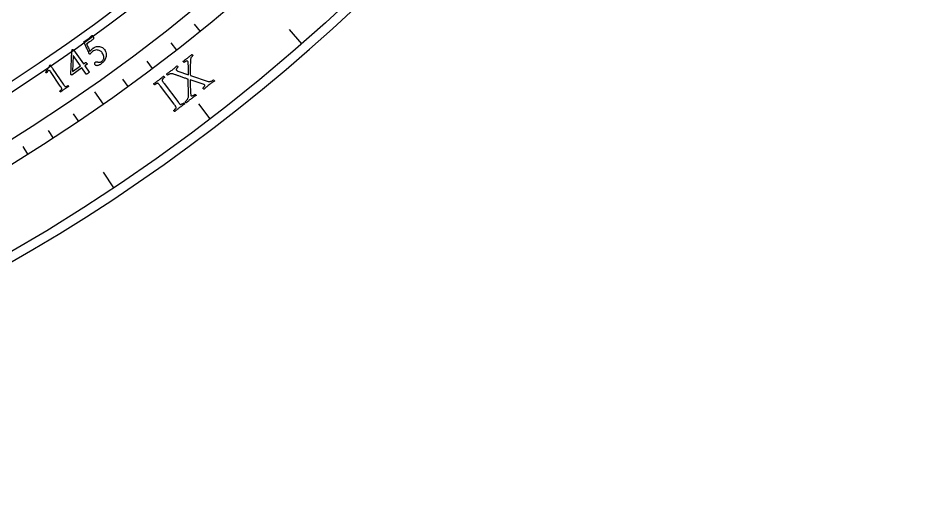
# Model space of a CAD drawing. Header units: millimetres. Extents: x -60 to 60, y -60 to 76.
# Drawn here: x 30.01 to 60, y -60 to -44.04 of the extents above; entities that cross this region are included whole.
import ezdxf

# ---------------------------------------------------------------- set-up
doc = ezdxf.new("R2010")
doc.units = ezdxf.units.MM
for name, color, linetype in [('CUT_INNER', 6, 'Continuous'), ('CUT_OUTER', 1, 'Continuous'), ('ENGRAVE', 7, 'Continuous'), ('ENGRAVE_FINE', 8, 'Continuous'), ('TEXT', 5, 'Continuous')]:
    doc.layers.add(name, color=color, linetype=linetype)

msp = doc.modelspace()

# ---------------------------------------------------------------- linework, layer by layer
at = {"layer": 'CUT_INNER'}
msp.add_arc((0.0002, -0.0002), 54.8999, 92.29679, 23.90649, dxfattribs=at)
at = {"layer": 'CUT_OUTER'}
msp.add_arc((0, -0.0001), 59.9999, 176.771323, 2.429054, dxfattribs=at)
at = {"layer": 'ENGRAVE'}
msp.add_lwpolyline([(32.8233, -46.8765), (32.5337, -46.4629)], dxfattribs=at)
for radius in [59.694, 57.2256, 57.2256, 56.5187, 55.206]:
    msp.add_circle((0, 0), radius, dxfattribs=at)
at = {"layer": 'ENGRAVE_FINE'}
for points in [[(36.0132, -44.4726), (35.8226, -44.2372)], [(39.359, -44.8803), (38.9521, -44.4164)], [(35.2316, -45.0944), (35.0451, -44.8557)], [(34.4392, -45.7024), (34.2569, -45.4605)], [(33.6364, -46.2965), (33.4583, -46.0514)], [(36.3394, -47.3584), (35.9637, -46.8689)], [(32.0001, -47.4422), (31.8307, -47.191)], [(31.1673, -47.9934), (31.0023, -47.7394)], [(30.3249, -48.5301), (30.1644, -48.2732)], [(33.1642, -49.6337), (32.8214, -49.1206)]]:
    msp.add_lwpolyline(points, dxfattribs=at)
at = {"layer": 'TEXT'}
for points in [[(32.4812, -45.0219), (32.5159, -44.9998), (32.5508, -44.9835), (32.586, -44.9729), (32.6213, -44.968), (32.6561, -44.9681), (32.6897, -44.9722), (32.7219, -44.9802), (32.7529, -44.9923), (32.7817, -45.0078), (32.8076, -45.026), (32.8304, -45.047), (32.8502, -45.0707), (32.8699, -45.1011), (32.8853, -45.1324), (32.8965, -45.1646), (32.9034, -45.1978), (32.9064, -45.2313), (32.906, -45.2645), (32.9022, -45.2974), (32.895, -45.3302), (32.8847, -45.3622), (32.8716, -45.3931), (32.8557, -45.4229), (32.837, -45.4516), (32.816, -45.4788), (32.7931, -45.5039), (32.7682, -45.5269), (32.7414, -45.5479), (32.7289, -45.5563), (32.7144, -45.5648), (32.6978, -45.5736), (32.6792, -45.5825), (32.6597, -45.5908), (32.6403, -45.5975), (32.621, -45.6026), (32.6018, -45.6061), (32.5974, -45.6056), (32.5915, -45.6044), (32.5841, -45.6024), (32.5753, -45.5996), (32.5663, -45.5959), (32.5583, -45.5912), (32.5515, -45.5855), (32.5458, -45.5788), (32.5381, -45.5661), (32.5332, -45.5532), (32.5311, -45.5402), (32.5316, -45.527), (32.5346, -45.5146), (32.5394, -45.5037), (32.5462, -45.4945), (32.5549, -45.4868), (32.5671, -45.4798), (32.5798, -45.476), (32.5928, -45.4755), (32.6062, -45.4782), (32.6197, -45.4823), (32.6329, -45.4857), (32.6458, -45.4886), (32.6583, -45.4909), (32.6728, -45.4923), (32.6871, -45.4919), (32.7014, -45.4895), (32.7156, -45.4853), (32.7294, -45.4798), (32.7425, -45.4735), (32.755, -45.4664), (32.7668, -45.4585), (32.7817, -45.4461), (32.7952, -45.4314), (32.8071, -45.4145), (32.8175, -45.3954), (32.8255, -45.3742), (32.8301, -45.3511), (32.8314, -45.3261), (32.8294, -45.2991), (32.8231, -45.2705), (32.8116, -45.2404), (32.795, -45.209), (32.7732, -45.1761), (32.7584, -45.1582), (32.741, -45.1416), (32.7211, -45.1263), (32.6986, -45.1123), (32.6739, -45.1007), (32.6475, -45.0926), (32.6195, -45.0879), (32.5898, -45.0868), (32.5589, -45.0904), (32.527, -45.1), (32.4943, -45.1155), (32.4606, -45.1371), (32.4504, -45.1449), (32.4391, -45.1546), (32.4266, -45.1661), (32.413, -45.1795), (32.3999, -45.1931), (32.3893, -45.2054), (32.3811, -45.2162), (32.3752, -45.2257), (32.3732, -45.2266), (32.3708, -45.2268), (32.368, -45.2262), (32.3648, -45.225), (32.3615, -45.2232), (32.3585, -45.221), (32.3559, -45.2185), (32.3536, -45.2157), (32.3365, -45.1778), (32.3194, -45.14), (32.3022, -45.1022), (32.2851, -45.0644), (32.2683, -45.0272), (32.252, -44.9914), (32.2363, -44.9568), (32.2212, -44.9235), (32.2069, -44.8924), (32.1939, -44.8645), (32.1821, -44.8396), (32.1715, -44.8179), (32.3425, -44.6946), (32.3543, -44.6859), (32.3661, -44.6767), (32.3778, -44.6671), (32.3894, -44.657), (32.4004, -44.6472), (32.4103, -44.638), (32.4192, -44.6294), (32.4269, -44.6216), (32.4332, -44.615), (32.4377, -44.6103), (32.4404, -44.6075), (32.4413, -44.6065), (32.4454, -44.6062), (32.4492, -44.6058), (32.4526, -44.6055), (32.4557, -44.6052), (32.4585, -44.6052), (32.461, -44.6059), (32.4632, -44.6073), (32.4651, -44.6094), (32.4666, -44.6121), (32.4687, -44.6166), (32.4713, -44.6228), (32.4744, -44.6309), (32.4777, -44.6403), (32.4808, -44.6503), (32.4838, -44.661), (32.4865, -44.6725), (32.4888, -44.6841), (32.4903, -44.6954), (32.4909, -44.7063), (32.4908, -44.717), (32.4792, -44.7272), (32.4664, -44.7383), (32.4525, -44.7503), (32.4373, -44.7631), (32.4207, -44.7767), (32.4024, -44.7911), (32.3823, -44.8063), (32.3606, -44.8222), (32.263, -44.8925), (32.2768, -44.9229), (32.2908, -44.9535), (32.305, -44.9842), (32.3195, -45.0151), (32.3338, -45.0458), (32.3475, -45.0759), (32.3606, -45.1054), (32.3732, -45.1342), (32.3828, -45.1203), (32.3945, -45.1055), (32.4084, -45.0897), (32.4244, -45.0729), (32.4407, -45.0567), (32.4556, -45.0428), (32.4691, -45.0312), (32.4812, -45.0219)], [(31.7918, -45.0717), (31.7966, -45.0691), (31.8013, -45.0678), (31.806, -45.0678), (31.8107, -45.0693), (31.8151, -45.0716), (31.8189, -45.0743), (31.8223, -45.0774), (31.8251, -45.0809), (32.1539, -45.5466), (32.2239, -45.497), (32.2275, -45.4958), (32.2322, -45.4966), (32.238, -45.4992), (32.245, -45.5038), (32.2525, -45.5099), (32.2598, -45.517), (32.2669, -45.5251), (32.2738, -45.5342), (32.278, -45.5406), (32.2811, -45.5463), (32.283, -45.5515), (32.2839, -45.5561), (32.2017, -45.6143), (32.3477, -45.8211), (32.3473, -45.8217), (32.3463, -45.8233), (32.3444, -45.826), (32.3419, -45.8297), (32.3372, -45.835), (32.3288, -45.8424), (32.3167, -45.8518), (32.3009, -45.8632), (32.2818, -45.8757), (32.2672, -45.8833), (32.2571, -45.8858), (32.2515, -45.8835), (32.1084, -45.68), (31.7743, -45.913), (31.7701, -45.913), (31.7659, -45.9123), (31.7619, -45.9109), (31.758, -45.909), (31.7544, -45.9067), (31.7514, -45.9043), (31.7489, -45.9019), (31.747, -45.8995), (31.7784, -45.1264), (31.779, -45.1202), (31.7797, -45.1131), (31.7807, -45.105), (31.782, -45.0959), (31.7836, -45.0872), (31.7857, -45.0803), (31.7885, -45.0751), (31.7918, -45.0717)], [(31.8172, -45.2657), (31.7952, -45.7976), (32.0607, -45.6121)], [(35.0782, -45.7493), (35.1026, -45.7304), (35.1257, -45.712), (35.1476, -45.6941), (35.1682, -45.6767), (35.1882, -45.6597), (35.208, -45.643), (35.2278, -45.6264), (35.2474, -45.6101), (35.2513, -45.6126), (35.256, -45.6169), (35.2614, -45.6228), (35.2675, -45.6304), (35.2729, -45.6381), (35.2759, -45.6441), (35.2766, -45.6487), (35.275, -45.6516), (35.2697, -45.656), (35.2636, -45.6618), (35.2565, -45.669), (35.2486, -45.6776), (35.2407, -45.6871), (35.2336, -45.697), (35.2275, -45.7073), (35.2222, -45.7181), (35.2189, -45.7289), (35.2185, -45.7392), (35.2211, -45.749), (35.2267, -45.7584), (35.2342, -45.766), (35.2447, -45.7731), (35.2582, -45.7799), (35.2748, -45.7864), (35.6214, -45.9092), (35.6201, -45.8449), (35.6189, -45.7823), (35.6179, -45.7216), (35.6172, -45.6626), (35.6162, -45.608), (35.6144, -45.5605), (35.612, -45.52), (35.6089, -45.4864), (35.608, -45.4815), (35.6067, -45.4769), (35.605, -45.4726), (35.6028, -45.4687), (35.6006, -45.4653), (35.5989, -45.4627), (35.5977, -45.4608), (35.5969, -45.4597), (35.5919, -45.4555), (35.5846, -45.4525), (35.5749, -45.4508), (35.5628, -45.4503), (35.5477, -45.4532), (35.5288, -45.4617), (35.5062, -45.4756), (35.4797, -45.4949), (35.4766, -45.4948), (35.4725, -45.4924), (35.4674, -45.4879), (35.4612, -45.4812), (35.4553, -45.4738), (35.4506, -45.4672), (35.4473, -45.4614), (35.4453, -45.4564), (35.4658, -45.4426), (35.4851, -45.4296), (35.5033, -45.4173), (35.5202, -45.4058), (35.5368, -45.3943), (35.554, -45.3819), (35.5718, -45.3686), (35.5901, -45.3544), (35.6151, -45.3345), (35.6378, -45.3158), (35.6581, -45.2984), (35.6761, -45.2823), (35.6922, -45.2675), (35.7068, -45.2541), (35.7201, -45.2421), (35.7319, -45.2315), (35.7358, -45.2338), (35.7402, -45.2374), (35.7452, -45.2422), (35.7508, -45.2483), (35.7558, -45.2549), (35.7592, -45.2614), (35.761, -45.2678), (35.7611, -45.2741), (35.7575, -45.2772), (35.7523, -45.2824), (35.7455, -45.2896), (35.737, -45.2987), (35.7279, -45.3096), (35.719, -45.322), (35.7105, -45.3358), (35.7023, -45.351), (35.6951, -45.3675), (35.6897, -45.385), (35.686, -45.4035), (35.6841, -45.423), (35.6832, -45.4728), (35.6823, -45.5192), (35.6813, -45.5623), (35.6804, -45.602), (35.6796, -45.64), (35.6791, -45.6779), (35.6791, -45.7159), (35.6794, -45.7538), (35.68, -45.7935), (35.6807, -45.8367), (35.6817, -45.8833), (35.6828, -45.9335), (36.2665, -46.1268), (36.2883, -46.1317), (36.3112, -46.1324), (36.335, -46.1289), (36.3597, -46.1212), (36.384, -46.111), (36.4061, -46.0999), (36.426, -46.088), (36.4439, -46.0751), (36.4484, -46.0771), (36.4532, -46.0808), (36.4584, -46.0862), (36.4639, -46.0933), (36.469, -46.1005), (36.4727, -46.1061), (36.4751, -46.1103), (36.4762, -46.113), (36.4555, -46.1272), (36.4363, -46.1403), (36.4185, -46.1525), (36.4022, -46.1635), (36.386, -46.1749), (36.3683, -46.1877), (36.3493, -46.202), (36.329, -46.2178), (36.3012, -46.2398), (36.2754, -46.2607), (36.2517, -46.2803), (36.2301, -46.2987), (36.2085, -46.3173), (36.1852, -46.3375), (36.1601, -46.3591), (36.1332, -46.3823), (36.128, -46.3807), (36.1224, -46.3772), (36.1165, -46.3717), (36.1101, -46.3642), (36.1047, -46.3566), (36.1017, -46.3505), (36.101, -46.346), (36.1026, -46.343), (36.1073, -46.339), (36.1129, -46.3333), (36.1194, -46.3262), (36.1268, -46.3174), (36.1343, -46.3077), (36.141, -46.2976), (36.147, -46.287), (36.1523, -46.2761), (36.156, -46.2656), (36.1572, -46.2562), (36.1559, -46.2481), (36.1522, -46.2412), (36.1509, -46.2398), (36.1491, -46.2383), (36.1468, -46.2368), (36.1441, -46.2352), (36.1412, -46.2337), (36.1384, -46.2326), (36.1357, -46.2318), (36.1332, -46.2313), (35.6732, -46.0714), (35.6737, -46.1045), (35.6745, -46.1392), (35.6755, -46.1755), (35.6767, -46.2135), (35.6781, -46.2521), (35.6795, -46.2902), (35.681, -46.3278), (35.6825, -46.365), (35.684, -46.4008), (35.6857, -46.4342), (35.6876, -46.4653), (35.6896, -46.494), (35.6915, -46.5194), (35.6932, -46.5405), (35.6947, -46.5572), (35.696, -46.5697), (35.6964, -46.5719), (35.6969, -46.5746), (35.6975, -46.5778), (35.6982, -46.5814), (35.6992, -46.5853), (35.7007, -46.589), (35.7026, -46.5927), (35.7051, -46.5963), (35.7114, -46.6013), (35.7204, -46.6038), (35.7323, -46.6037), (35.747, -46.6011), (35.7647, -46.5948), (35.7857, -46.584), (35.8098, -46.5686), (35.8372, -46.5486), (35.8418, -46.5505), (35.8468, -46.5541), (35.8524, -46.5592), (35.8585, -46.5659), (35.8639, -46.5727), (35.8678, -46.5783), (35.8699, -46.5827), (35.8704, -46.5858), (35.8502, -46.5992), (35.8298, -46.6128), (35.8093, -46.6267), (35.7887, -46.6408), (35.7682, -46.655), (35.7481, -46.6693), (35.7284, -46.6838), (35.7091, -46.6984), (35.6832, -46.7184), (35.6594, -46.7372), (35.6378, -46.7547), (35.6184, -46.771), (35.5998, -46.7868), (35.581, -46.803), (35.5619, -46.8196), (35.5425, -46.8365), (35.5383, -46.8333), (35.534, -46.8287), (35.5296, -46.8226), (35.5251, -46.8151), (35.5211, -46.8076), (35.5181, -46.8017), (35.5161, -46.7974), (35.5152, -46.7947), (35.5193, -46.7911), (35.5259, -46.7847), (35.5349, -46.7754), (35.5463, -46.7633), (35.5589, -46.749), (35.5711, -46.7333), (35.5831, -46.716), (35.5948, -46.6973), (35.6049, -46.678), (35.6122, -46.6587), (35.6165, -46.6395), (35.618, -46.6204), (35.6182, -46.5677), (35.6183, -46.5173), (35.6181, -46.4693), (35.6177, -46.4237), (35.6171, -46.3793), (35.6164, -46.3348), (35.6154, -46.2904), (35.6143, -46.2459), (35.6131, -46.2005), (35.612, -46.1532), (35.6109, -46.1041), (35.6098, -46.053), (35.5912, -46.046), (35.5703, -46.0384), (35.5471, -46.0301), (35.5216, -46.0213), (35.4947, -46.0119), (35.4673, -46.0023), (35.4394, -45.9923), (35.4111, -45.982), (35.3829, -45.9717), (35.3556, -45.9619), (35.3292, -45.9525), (35.3037, -45.9435), (35.2797, -45.9352), (35.2581, -45.9276), (35.2387, -45.9207), (35.2216, -45.9147), (35.2076, -45.9097), (35.1976, -45.9062), (35.1917, -45.9041), (35.1897, -45.9034), (35.1653, -45.8945), (35.1427, -45.8873), (35.1219, -45.8818), (35.1028, -45.8781), (35.0843, -45.8759), (35.0653, -45.8749), (35.0457, -45.8752), (35.0256, -45.8768), (35.0122, -45.8787), (34.9988, -45.8818), (34.9854, -45.8862), (34.9721, -45.8919), (34.9596, -45.898), (34.9488, -45.9037), (34.9399, -45.9091), (34.9327, -45.914), (34.9295, -45.9148), (34.9253, -45.913), (34.9202, -45.9085), (34.9142, -45.9013), (34.9087, -45.8933), (34.9049, -45.8861), (34.9028, -45.8798), (34.9026, -45.8745), (34.9273, -45.8568), (34.9503, -45.8406), (34.9715, -45.8259), (34.991, -45.8127), (35.0103, -45.7993), (35.0313, -45.7843), (35.0539, -45.7676), (35.0782, -45.7493)], [(31.394, -46.2759), (31.0657, -45.7919), (31.0573, -45.7803), (31.0496, -45.7711), (31.0425, -45.7644), (31.0361, -45.7601), (31.03, -45.758), (31.0237, -45.7578), (31.0172, -45.7594), (31.0106, -45.763), (31.0034, -45.7687), (30.9952, -45.7768), (30.9859, -45.7873), (30.9756, -45.8002), (30.9654, -45.8135), (30.9567, -45.8252), (30.9493, -45.8355), (30.9434, -45.8443), (30.9355, -45.843), (30.9288, -45.8403), (30.923, -45.8362), (30.9184, -45.8308), (30.9183, -45.8307), (30.9182, -45.8305), (30.9179, -45.8301), (30.9175, -45.8296), (30.9162, -45.8272), (30.9155, -45.8252), (30.9153, -45.8233), (30.9158, -45.8218), (30.9325, -45.7944), (30.9489, -45.767), (30.9651, -45.7398), (30.9809, -45.7126), (30.9959, -45.6866), (31.0096, -45.6629), (31.022, -45.6416), (31.033, -45.6225), (31.0422, -45.6069), (31.049, -45.5956), (31.0533, -45.5886), (31.0551, -45.586), (31.0575, -45.5844), (31.0606, -45.5829), (31.0639, -45.5827), (31.0674, -45.5837), (31.071, -45.586), (31.0745, -45.5887), (31.0777, -45.5912), (31.0805, -45.5936), (31.083, -45.5957), (31.0839, -45.5978), (31.0869, -45.604), (31.0917, -45.6144), (31.0985, -45.629), (31.1077, -45.647), (31.1196, -45.6677), (31.1343, -45.6912), (31.1516, -45.7173), (31.4885, -46.2117), (31.4975, -46.2249), (31.5064, -46.2376), (31.5149, -46.2497), (31.5233, -46.2614), (31.5314, -46.2721), (31.5394, -46.2814), (31.5471, -46.2892), (31.5547, -46.2956), (31.5588, -46.2971), (31.5645, -46.2974), (31.5717, -46.2964), (31.5806, -46.294), (31.5902, -46.2908), (31.5998, -46.2869), (31.6094, -46.2826), (31.6189, -46.2777), (31.6277, -46.2729), (31.6351, -46.2687), (31.6409, -46.2652), (31.6454, -46.2623), (31.649, -46.2641), (31.6529, -46.2671), (31.657, -46.2712), (31.6614, -46.2765), (31.6652, -46.2822), (31.6677, -46.2874), (31.6689, -46.2922), (31.6688, -46.2965), (31.6499, -46.3077), (31.6319, -46.3184), (31.6147, -46.3286), (31.5983, -46.3384), (31.582, -46.3483), (31.5654, -46.3588), (31.5482, -46.37), (31.5306, -46.3818), (31.5138, -46.3934), (31.498, -46.4046), (31.4831, -46.4156), (31.4691, -46.4263), (31.455, -46.4372), (31.4399, -46.4489), (31.4238, -46.4614), (31.4067, -46.4748), (31.4026, -46.4733), (31.3986, -46.4704), (31.3946, -46.4661), (31.3907, -46.4605), (31.3874, -46.4545), (31.3851, -46.4491), (31.3838, -46.4444), (31.3834, -46.4404), (31.3877, -46.4374), (31.3931, -46.4332), (31.3997, -46.4279), (31.4075, -46.4215), (31.4155, -46.4144), (31.4231, -46.4071), (31.4302, -46.3996), (31.4367, -46.3918), (31.4421, -46.3845), (31.4455, -46.3783), (31.447, -46.3731), (31.4465, -46.3691), (31.4434, -46.3597), (31.4391, -46.3496), (31.4336, -46.3386), (31.4269, -46.327), (31.4194, -46.3147), (31.4114, -46.3021), (31.4029, -46.2892), (31.394, -46.2759)], [(34.6428, -46.0799), (34.6628, -46.0646), (34.6824, -46.0492), (34.7016, -46.0337), (34.7202, -46.0182), (34.7389, -46.0025), (34.7581, -45.9865), (34.7778, -45.9703), (34.7979, -45.9539), (34.8029, -45.9554), (34.8078, -45.9586), (34.8128, -45.9635), (34.8178, -45.97), (34.8222, -45.977), (34.8254, -45.9832), (34.8273, -45.9888), (34.828, -45.9936), (34.823, -45.9975), (34.8165, -46.0031), (34.8084, -46.0102), (34.7988, -46.019), (34.7887, -46.0285), (34.7791, -46.038), (34.7701, -46.0475), (34.7617, -46.057), (34.7547, -46.066), (34.7503, -46.074), (34.7483, -46.0809), (34.7489, -46.0867), (34.7527, -46.0958), (34.7578, -46.1055), (34.7642, -46.1161), (34.7718, -46.1273), (34.7802, -46.1391), (34.7892, -46.1515), (34.7986, -46.1642), (34.8085, -46.1775), (34.8101, -46.1796), (34.8117, -46.1817), (34.8133, -46.1839), (34.8149, -46.186), (34.8165, -46.1881), (34.8181, -46.1903), (34.8197, -46.1924), (34.8213, -46.1945), (35.2673, -46.7862), (35.2689, -46.7883), (35.2705, -46.7904), (35.2721, -46.7925), (35.2738, -46.7947), (35.2754, -46.7968), (35.277, -46.7989), (35.2786, -46.8011), (35.2802, -46.8032), (35.2901, -46.8163), (35.2997, -46.8288), (35.3089, -46.8405), (35.3178, -46.8516), (35.3263, -46.8617), (35.3345, -46.8704), (35.3424, -46.8779), (35.35, -46.884), (35.3551, -46.8856), (35.3622, -46.8854), (35.3714, -46.8834), (35.3825, -46.8796), (35.3946, -46.8745), (35.4067, -46.8688), (35.4189, -46.8623), (35.4311, -46.8551), (35.4423, -46.8481), (35.4515, -46.8422), (35.4588, -46.8373), (35.464, -46.8335), (35.4685, -46.8354), (35.4733, -46.8388), (35.4785, -46.8435), (35.484, -46.8496), (35.4889, -46.8562), (35.4922, -46.8623), (35.494, -46.868), (35.4941, -46.8732), (35.4719, -46.8878), (35.4502, -46.9022), (35.429, -46.9163), (35.4083, -46.9302), (35.3879, -46.9441), (35.3674, -46.9586), (35.3468, -46.9734), (35.3261, -46.9888), (35.3061, -47.004), (35.2861, -47.0196), (35.2662, -47.0356), (35.2462, -47.052), (35.2262, -47.0688), (35.2061, -47.0857), (35.1859, -47.1028), (35.1655, -47.1202), (35.1605, -47.1186), (35.1556, -47.1154), (35.1506, -47.1105), (35.1456, -47.104), (35.1413, -47.0969), (35.1382, -47.0907), (35.1364, -47.0851), (35.1358, -47.0803), (35.1409, -47.0763), (35.1475, -47.0707), (35.1558, -47.0635), (35.1656, -47.0547), (35.176, -47.0449), (35.1857, -47.0349), (35.1949, -47.0247), (35.2034, -47.0142), (35.2104, -47.0044), (35.2148, -46.9963), (35.2166, -46.9897), (35.2159, -46.9848), (35.2116, -46.9738), (35.2058, -46.9619), (35.1983, -46.9493), (35.1893, -46.9359), (35.1793, -46.9219), (35.1688, -46.9075), (35.1578, -46.8925), (35.1463, -46.8771), (34.7019, -46.2843), (34.6903, -46.2689), (34.6789, -46.2541), (34.6678, -46.2397), (34.657, -46.2258), (34.6464, -46.2131), (34.6362, -46.2022), (34.6265, -46.1931), (34.6171, -46.1858), (34.6122, -46.1832), (34.6053, -46.1829), (34.5965, -46.185), (34.5857, -46.1893), (34.5739, -46.195), (34.562, -46.2012), (34.5501, -46.2078), (34.5381, -46.2149), (34.527, -46.2217), (34.5179, -46.2275), (34.5108, -46.2322), (34.5056, -46.2359), (34.5012, -46.2339), (34.4964, -46.2305), (34.4913, -46.2258), (34.4858, -46.2196), (34.4809, -46.213), (34.4777, -46.2069), (34.476, -46.2012), (34.4758, -46.196), (34.4974, -46.1811), (34.5188, -46.1664), (34.5401, -46.1519), (34.5613, -46.1377), (34.5822, -46.1234), (34.6028, -46.1091), (34.623, -46.0945), (34.6428, -46.0799)]]:
    msp.add_lwpolyline(points, close=True, dxfattribs=at)

doc.saveas('drawing.dxf')
